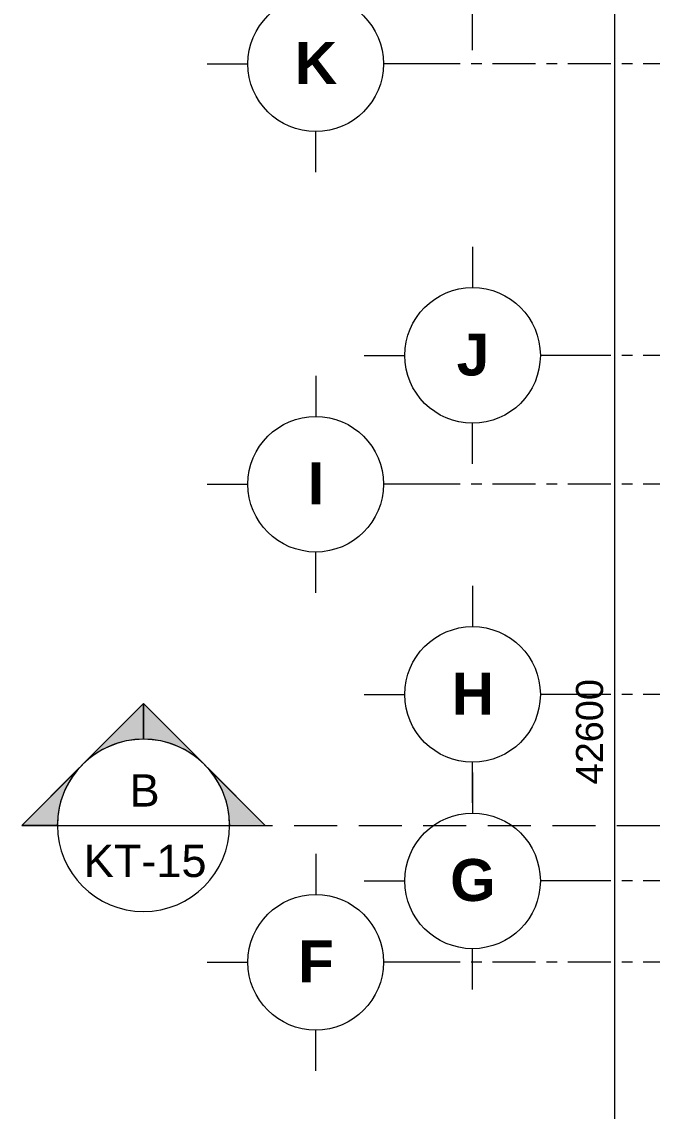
# Model space of a CAD drawing. Header units: millimetres. Extents: x -20144 to 104140, y -11426 to 48263.
# Drawn here: x -20144 to -10842, y 15703 to 31770 of the extents above; entities that cross this region are included whole.
import ezdxf

# ---------------------------------------------------------------- set-up
doc = ezdxf.new("R2010")
doc.units = ezdxf.units.MM
doc.linetypes.add('Grid Line', pattern=[22.225, 12.7, -3.175, 3.175, -3.175])
doc.linetypes.add('HIDDEN2', pattern=[4.7625, 3.175, -1.5875])
for name, color, linetype, lineweight in [('DIM', 1, 'Continuous', 5), ('G-ANNO-SYMB', 111, 'Continuous', 5), ('KH', 6, 'Continuous', 5), ('KI-HIEU-1', 151, 'Continuous', 9), ('TRUC', 225, 'Continuous', 5)]:
    doc.layers.add(name, color=color, linetype=linetype, lineweight=lineweight)
doc.styles.add('Arial', font='arial_1.ttf', dxfattribs={"height": 476.25})
doc.styles.add('Arial_B', font='arialbd_1.ttf', dxfattribs={"height": 619.047619})
doc.styles.add('TA1', font='arial_1.ttf')
doc.dimstyles.new('D_200_KTx2', dxfattribs={"dimtxt": 400, "dimasz": 300, "dimexe": 300, "dimexo": 300, "dimgap": 160, "dimtad": 1, "dimdec": 0, "dimzin": 9, "dimtxsty": 'TA1', "dimblk": 'ARCHTICK', "dimcen": 1, "dimdle": 300, "dimclrd": 256, "dimclre": 256, "dimclrt": 7, "dimadec": 0, "dimazin": 0, "dimtfac": 1, "dimtdec": 0, "dimtix": 1, "dimtmove": 1, "dimatfit": 3, "dimldrblk": 'ARCHTICK', "dimfxl": 0, "dimtolj": 1, "dimtzin": 0, "dimlwd": -1, "dimlwe": -1, "dimarcsym": 0})

# ---------------------------------------------------------------- blocks, each defined once
blk = doc.blocks.new('_ARCHTICK')
at = {"color": 0, "linetype": 'ByBlock', "const_width": 0.15}
blk.add_lwpolyline([(-0.5, -0.5), (0.5, 0.5)], dxfattribs=at)
blk = doc.blocks.new('*D350')
at = {"layer": 'Defpoints', "color": 0, "transparency": 16777216}
for p in [(-8499, 42600), (-11399, 0), (-8499, 0)]:
    blk.add_point(p, dxfattribs=at)
at = {"layer": 'DIM', "transparency": 16777216}
for p, q in [((-11399, 42900), (-11399, -300)), ((-8799, 42600), (-11699, 42600)), ((-8799, 0), (-11699, 0))]:
    blk.add_line(p, q, dxfattribs=at)
at = {"layer": 'DIM', "transparency": 16777216, "xscale": 300, "yscale": 300, "zscale": 300}
for p, rotation in [((-11399, 42600), 90), ((-11399, 0), 270)]:
    blk.add_blockref('_ARCHTICK', p, dxfattribs=dict(at, rotation=rotation))
at = {"layer": 'DIM', "color": 7, "transparency": 16777216, "insert": (-11764, 21300), "char_height": 400, "attachment_point": 5, "rotation": 90, "style": 'TA1'}
blk.add_mtext('\\A1;42600', dxfattribs=at)
blk = doc.blocks.new('Grid - FamilyAL-KH TRUC-550400-MẶT BẰNG HẦM 2')
at = {"layer": 'KH'}
for p, q in [((0, 7), (0, 4)), ((-8, -1), (-5, -1)), ((8, -1), (5, -1)), ((0, -9), (0, -6))]:
    blk.add_line(p, q, dxfattribs=at)
blk.add_circle((0, -1), 5, dxfattribs=at)
blk = doc.blocks.new('Section - Section Head - Filled-317961-MẶT BẰNG TẦNG 1')
at = {"layer": 'G-ANNO-SYMB'}
h = blk.add_hatch(color=256, dxfattribs=at)
edge = h.paths.add_edge_path(flags=0)
edge.add_line((-10.84, 4.49), (-6.35, 8.98))
edge.add_line((-6.35, 8.98), (-6.35, 6.35))
edge.add_arc((-6.35, 0), 6.35, 90, 135)
h = blk.add_hatch(color=256, dxfattribs=at)
edge = h.paths.add_edge_path(flags=0)
edge.add_arc((-6.35, 0), 6.35, 45, 90)
edge.add_line((-6.35, 6.35), (-6.35, 8.98))
edge.add_line((-6.35, 8.98), (-1.86, 4.49))
h = blk.add_hatch(color=256, dxfattribs=at)
edge = h.paths.add_edge_path(flags=0)
edge.add_arc((-6.35, 0), 6.358, 137.9216, 180)
edge.add_line((-12.708, 0), (-15.33, 0))
edge.add_line((-15.33, 0), (-11.069, 4.261))
h = blk.add_hatch(color=256, dxfattribs=at)
edge = h.paths.add_edge_path(flags=0)
edge.add_line((-1.631, 4.261), (2.63, 0))
edge.add_line((2.63, 0), (0.008, 0))
edge.add_arc((-6.35, 0), 6.358, 0, 42.0784)
for p, q in [((-6.35, 8.98), (-15.33, 0)), ((-6.35, 8.98), (-10.84, 4.49)), ((-6.35, 8.98), (2.63, 0)), ((-6.35, 6.35), (-6.35, 8.98)), ((-1.86, 4.49), (-6.35, 8.98)), ((-6.35, 8.98), (-6.35, 6.35)), ((-11.069, 4.261), (-15.33, 0)), ((2.63, 0), (-1.631, 4.261)), ((-15.33, 0), (-12.708, 0)), ((0.008, 0), (2.63, 0)), ((-12.7, 0), (-15.33, 0)), ((0, 0), (2.63, 0))]:
    blk.add_line(p, q, dxfattribs=at)
for radius, start, end in [(6.35, 360, 180), (6.35, 90, 135), (6.35, 45, 90), (6.358, 137.9216, 180), (6.358, 0, 42.0784), (6.35, 180, 360)]:
    blk.add_arc((-6.35, 0), radius, start, end, dxfattribs=at)

msp = doc.modelspace()

# ---------------------------------------------------------------- linework, layer by layer
at = {"layer": 'G-ANNO-SYMB'}
msp.add_line((-19617.5, 19919), (-17077.5, 19919), dxfattribs=at)
at = {"layer": 'KI-HIEU-1', "linetype": 'HIDDEN2', "ltscale": 200}
msp.add_line((-17077.5, 19919), (101073.8, 19919), dxfattribs=at)
at = {"layer": 'TRUC', "linetype": 'Grid Line', "ltscale": 50}
for p, q in [((43000.5, 31149.9), (-14407, 31149.9)), ((43000.5, 26849.9), (-12092.4, 26849.9)), ((43000.5, 24949.9), (-14407, 24949.9)), ((43000.5, 21849.9), (-12092.4, 21849.9)), ((43000.5, 19099.9), (-12092.4, 19099.9)), ((43000.5, 17899.9), (-14407, 17899.9))]:
    msp.add_line(p, q, dxfattribs=at)

# ---------------------------------------------------------------- block references
at = {"lineweight": 5, "xscale": 200.0000000000002, "yscale": 200.0000000000002, "zscale": 200.0000000000002, "rotation": 90}
for p in [(-13692.4, 32949.9), (-16007, 31149.9), (-13692.4, 26849.9), (-16007, 24949.9), (-13692.4, 21849.9), (-13692.4, 19099.9), (-16007, 17899.9)]:
    msp.add_blockref('Grid - FamilyAL-KH TRUC-550400-MẶT BẰNG HẦM 2', p, dxfattribs=at)
at = {"layer": 'G-ANNO-SYMB', "xscale": 199.9999999999999, "yscale": 199.9999999999999, "zscale": 199.9999999999999}
msp.add_blockref('Section - Section Head - Filled-317961-MẶT BẰNG TẦNG 1', (-17077.5, 19919), dxfattribs=at)

# ---------------------------------------------------------------- texts
at = {"layer": 'G-ANNO-SYMB', "attachment_point": 2, "line_spacing_factor": 0.941778, "style": 'Arial'}
for s, insert, char_height, width in [('B', (-18331.2, 20672.3), 476.2, 443.133), ('KT-15', (-18323.2, 19633.2), 476.25, 2240.682)]:
    msp.add_mtext(s, dxfattribs=dict(at, insert=insert, char_height=char_height, width=width))
at = {"layer": 'KH', "char_height": 619.048, "attachment_point": 2, "line_spacing_factor": 0.941778, "style": 'Arial_B'}
for s, insert, width in [('\\fArial|b1|i0|c0|p34|;K', (-15801.9, 31472.4), 727.186), ('\\fArial|b1|i0|c0|p34|;J', (-13487.2, 27172.4), 558.244), ('\\fArial|b1|i0|c0|p34|;I', (-15801.9, 25272.4), 279.122), ('\\fArial|b1|i0|c0|p34|;H', (-13487.2, 22172.4), 727.186), ('\\fArial|b1|i0|c0|p34|;G', (-13487.2, 19422.4), 785.949), ('\\fArial|b1|i0|c0|p34|;F', (-15801.9, 18222.4), 617.007)]:
    msp.add_mtext(s, dxfattribs=dict(at, insert=insert, width=width))

# ---------------------------------------------------------------- dimensions: what is measured, and where the dimension line sits
at = {"layer": 'DIM'}
dim = msp.add_linear_dim(base=(-11399.5, -0.1), p1=(-8499.5, 42599.9), p2=(-8499.5, -0.1), angle=90, dimstyle='D_200_KTx2', dxfattribs=at)
dim.commit()
dim.dimension.update_dxf_attribs({"geometry": '*D350', "text_midpoint": (-11763.7, 21299.9)})

doc.saveas('drawing.dxf')
